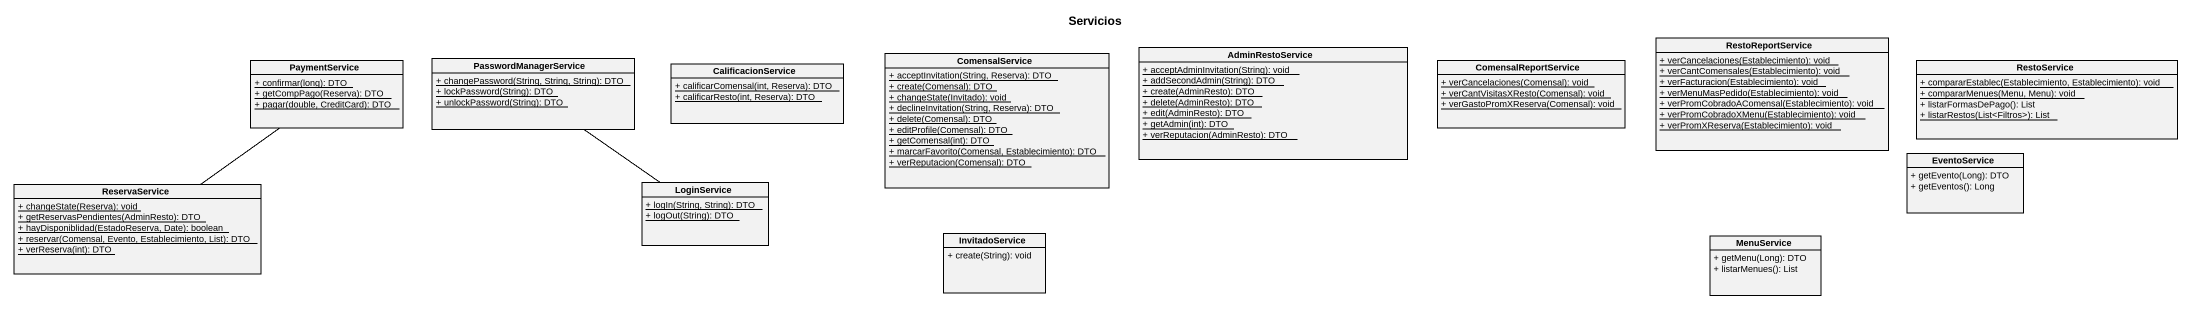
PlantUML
@startuml
title Servicios
hide circle
hide empty members
skinparam classAttributeIconSize 0
class PaymentService {
  {static} + confirmar(long): DTO
  {static} + getCompPago(Reserva): DTO
  {static} + pagar(double, CreditCard): DTO
}
class PasswordManagerService {
  {static} + changePassword(String, String, String): DTO
  {static} + lockPassword(String): DTO
  {static} + unlockPassword(String): DTO
}
class CalificacionService {
  {static} + calificarComensal(int, Reserva): DTO
  {static} + calificarResto(int, Reserva): DTO
}
class ComensalService {
  {static} + acceptInvitation(String, Reserva): DTO
  {static} + create(Comensal): DTO
  {static} + changeState(Invitado): void
  {static} + declineInvitation(String, Reserva): DTO
  {static} + delete(Comensal): DTO
  {static} + editProfile(Comensal): DTO
  {static} + getComensal(int): DTO
  {static} + marcarFavorito(Comensal, Establecimiento): DTO
  {static} + verReputacion(Comensal): DTO
}
class AdminRestoService {
  {static} + acceptAdminInvitation(String): void
  {static} + addSecondAdmin(String): DTO
  {static} + create(AdminResto): DTO
  {static} + delete(AdminResto): DTO
  {static} + edit(AdminResto): DTO
  {static} + getAdmin(int): DTO
  {static} + verReputacion(AdminResto): DTO
}
class ComensalReportService {
  {static} + verCancelaciones(Comensal): void
  {static} + verCantVisitasXResto(Comensal): void
  {static} + verGastoPromXReserva(Comensal): void
}
class RestoReportService {
  {static} + verCancelaciones(Establecimiento): void
  {static} + verCantComensales(Establecimiento): void
  {static} + verFacturacion(Establecimiento): void
  {static} + verMenuMasPedido(Establecimiento): void
  {static} + verPromCobradoAComensal(Establecimiento): void
  {static} + verPromCobradoXMenu(Establecimiento): void
  {static} + verPromXReserva(Establecimiento): void
}
class RestoService {
  {static} + compararEstablec(Establecimiento, Establecimiento): void
  {static} + compararMenues(Menu, Menu): void
  + listarFormasDePago(): List
  {static} + listarRestos(List<Filtros>): List
}
class EventoService {
  + getEvento(Long): DTO
  + getEventos(): Long
}
class ReservaService {
  {static} + changeState(Reserva): void
  {static} + getReservasPendientes(AdminResto): DTO
  {static} + hayDisponiblidad(EstadoReserva, Date): boolean
  {static} + reservar(Comensal, Evento, Establecimiento, List): DTO
  {static} + verReserva(int): DTO
}
class LoginService {
  {static} + logIn(String, String): DTO
  {static} + logOut(String): DTO
}
class InvitadoService {
  + create(String): void
}
class MenuService {
  + getMenu(Long): DTO
  + listarMenues(): List
}
ReservaService -up- PaymentService
LoginService -up- PasswordManagerService
@enduml
